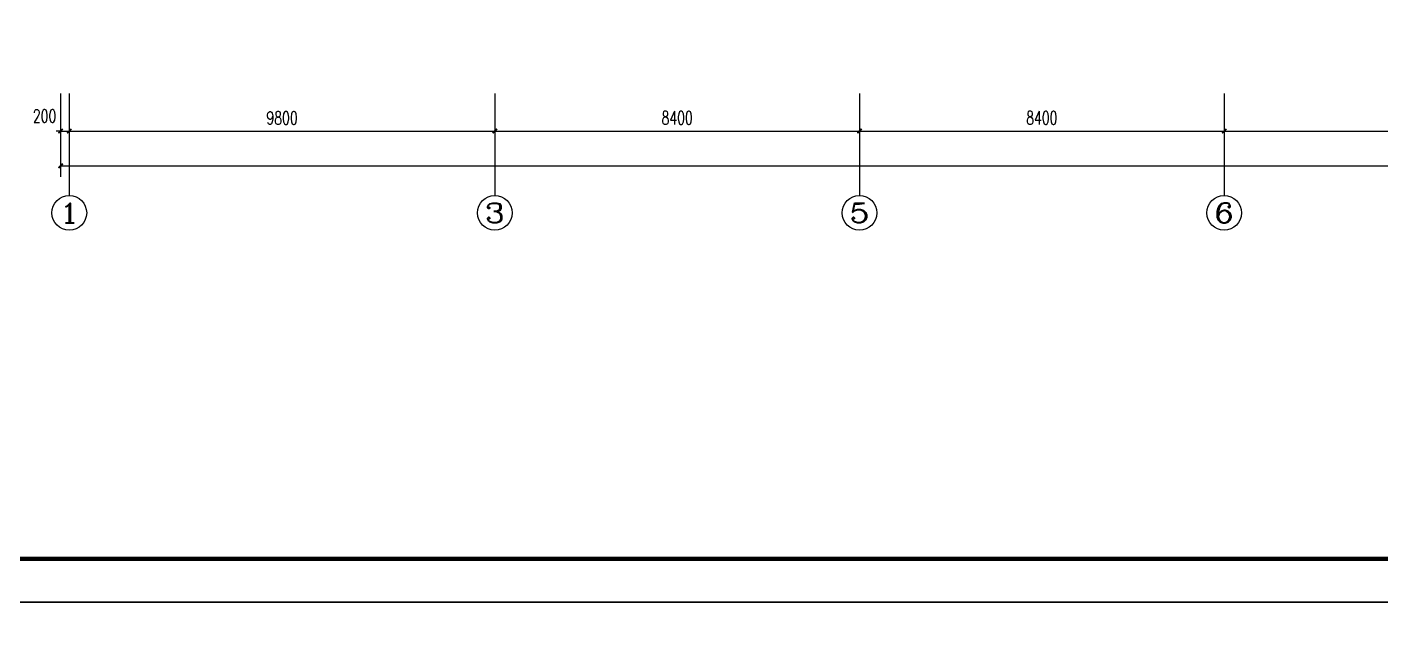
# Model space of a CAD drawing. Extents: x 2166032 to 5302137, y 581493 to 2416206.
# Drawn here: x 2328119 to 2359303, y 1092445 to 1106155 of the extents above; entities that cross this region are included whole.
import ezdxf
from ezdxf.enums import TextEntityAlignment as Align

# ---------------------------------------------------------------- set-up
doc = ezdxf.new("R2010")
doc.units = 0
doc.header["$LTSCALE"] = 1000
doc.header["$MEASUREMENT"] = 0
for name, color, linetype in [('AXIS', 3, 'Continuous'), ('AXIS_TEXT', 7, 'Continuous'), ('PUB_TITLE', 137, 'Continuous')]:
    doc.layers.add(name, color=color, linetype=linetype)
doc.styles.add('_TCH_AXIS', font='complex_.ttf')
doc.styles.add('COMPLEX', font='complex_.ttf')
doc.styles.add('DIM_FONT', font='simplex_.ttf', dxfattribs={"width": 0.7})
doc.dimstyles.new('DIMN', dxfattribs={"dimtxt": 300, "dimasz": 100, "dimexe": 250, "dimexo": 300, "dimgap": 150, "dimtad": 1, "dimdec": 0, "dimzin": 0, "dimdsep": 46, "dimtxsty": 'DIM_FONT', "dimblk": 'ARCHTICK', "dimcen": 0.09, "dimclrt": 7, "dimazin": 2, "dimtfac": 1, "dimtdec": 0, "dimtix": 1, "dimtmove": 2, "dimatfit": 3, "dimldrblk": 'ARCHTICK', "dimfxl": 1, "dimtolj": 1, "dimtzin": 0, "dimarcsym": 0})

# ---------------------------------------------------------------- blocks, each defined once
blk = doc.blocks.new('_ArchTick')
at = {"color": 0, "linetype": 'ByBlock', "const_width": 0.4}
blk.add_lwpolyline([(-0.5, -0.5), (0.5, 0.5)], dxfattribs=at)
blk = doc.blocks.new('*D2298')
at = {"layer": 'AXIS', "color": 0, "lineweight": -2}
for p, q in [((2328892, 1104623), (2328892, 1103512)), ((2329092, 1104623), (2329092, 1103512)), ((2328892, 1103762), (2328792, 1103762)), ((2328892, 1103762), (2329092, 1103762)), ((2329092, 1103762), (2329192, 1103762))]:
    blk.add_line(p, q, dxfattribs=at)
at = {"layer": 'Defpoints', "color": 0}
for p in [(2328892, 1104923), (2329092, 1104923), (2329092, 1103762)]:
    blk.add_point(p, dxfattribs=at)
at = {"layer": 'AXIS', "color": 0, "lineweight": -2, "xscale": 100, "yscale": 100, "zscale": 100}
blk.add_blockref('_ArchTick', (2328892, 1103762), dxfattribs=at)
at = {"layer": 'AXIS', "color": 0, "lineweight": -2, "xscale": 100, "yscale": 100, "zscale": 100, "rotation": 180}
blk.add_blockref('_ArchTick', (2329092, 1103762), dxfattribs=at)
at = {"layer": 'AXIS', "color": 7, "insert": (2328522, 1104107), "char_height": 300, "attachment_point": 5, "style": 'DIM_FONT'}
blk.add_mtext('\\A1;200', dxfattribs=at)
blk = doc.blocks.new('*D2299')
at = {"layer": 'AXIS', "color": 0, "lineweight": -2}
for p, q in [((2329092, 1104623), (2329092, 1103512)), ((2338892, 1104623), (2338892, 1103512)), ((2329092, 1103762), (2338892, 1103762))]:
    blk.add_line(p, q, dxfattribs=at)
at = {"layer": 'Defpoints', "color": 0}
for p in [(2329092, 1104923), (2338892, 1104923), (2338892, 1103762)]:
    blk.add_point(p, dxfattribs=at)
at = {"layer": 'AXIS', "color": 0, "lineweight": -2, "xscale": 100, "yscale": 100, "zscale": 100, "rotation": 180}
blk.add_blockref('_ArchTick', (2329092, 1103762), dxfattribs=at)
at = {"layer": 'AXIS', "color": 0, "lineweight": -2, "xscale": 100, "yscale": 100, "zscale": 100}
blk.add_blockref('_ArchTick', (2338892, 1103762), dxfattribs=at)
at = {"layer": 'AXIS', "color": 7, "insert": (2333992, 1104064), "char_height": 300, "attachment_point": 5, "style": 'DIM_FONT'}
blk.add_mtext('\\A1;9800', dxfattribs=at)
blk = doc.blocks.new('*D2300')
at = {"layer": 'AXIS', "color": 0, "lineweight": -2}
for p, q in [((2338892, 1104623), (2338892, 1103512)), ((2347292, 1104623), (2347292, 1103512)), ((2338892, 1103762), (2347292, 1103762))]:
    blk.add_line(p, q, dxfattribs=at)
at = {"layer": 'Defpoints', "color": 0}
for p in [(2338892, 1104923), (2347292, 1104923), (2347292, 1103762)]:
    blk.add_point(p, dxfattribs=at)
at = {"layer": 'AXIS', "color": 0, "lineweight": -2, "xscale": 100, "yscale": 100, "zscale": 100, "rotation": 180}
blk.add_blockref('_ArchTick', (2338892, 1103762), dxfattribs=at)
at = {"layer": 'AXIS', "color": 0, "lineweight": -2, "xscale": 100, "yscale": 100, "zscale": 100}
blk.add_blockref('_ArchTick', (2347292, 1103762), dxfattribs=at)
at = {"layer": 'AXIS', "color": 7, "insert": (2343092, 1104067), "char_height": 300, "attachment_point": 5, "style": 'DIM_FONT'}
blk.add_mtext('\\A1;8400', dxfattribs=at)
blk = doc.blocks.new('*D2301')
at = {"layer": 'AXIS', "color": 0, "lineweight": -2}
for p, q in [((2347292, 1104623), (2347292, 1103512)), ((2355692, 1104623), (2355692, 1103512)), ((2347292, 1103762), (2355692, 1103762))]:
    blk.add_line(p, q, dxfattribs=at)
at = {"layer": 'Defpoints', "color": 0}
for p in [(2347292, 1104923), (2355692, 1104923), (2355692, 1103762)]:
    blk.add_point(p, dxfattribs=at)
at = {"layer": 'AXIS', "color": 0, "lineweight": -2, "xscale": 100, "yscale": 100, "zscale": 100, "rotation": 180}
blk.add_blockref('_ArchTick', (2347292, 1103762), dxfattribs=at)
at = {"layer": 'AXIS', "color": 0, "lineweight": -2, "xscale": 100, "yscale": 100, "zscale": 100}
blk.add_blockref('_ArchTick', (2355692, 1103762), dxfattribs=at)
at = {"layer": 'AXIS', "color": 7, "insert": (2351492, 1104067), "char_height": 300, "attachment_point": 5, "style": 'DIM_FONT'}
blk.add_mtext('\\A1;8400', dxfattribs=at)
blk = doc.blocks.new('*D2302')
at = {"layer": 'AXIS', "color": 0, "lineweight": -2}
for p, q in [((2355692, 1104623), (2355692, 1103512)), ((2364092, 1104623), (2364092, 1103512)), ((2355692, 1103762), (2364092, 1103762))]:
    blk.add_line(p, q, dxfattribs=at)
at = {"layer": 'Defpoints', "color": 0}
for p in [(2355692, 1104923), (2364092, 1104923), (2364092, 1103762)]:
    blk.add_point(p, dxfattribs=at)
at = {"layer": 'AXIS', "color": 0, "lineweight": -2, "xscale": 100, "yscale": 100, "zscale": 100, "rotation": 180}
blk.add_blockref('_ArchTick', (2355692, 1103762), dxfattribs=at)
at = {"layer": 'AXIS', "color": 0, "lineweight": -2, "xscale": 100, "yscale": 100, "zscale": 100}
blk.add_blockref('_ArchTick', (2364092, 1103762), dxfattribs=at)
at = {"layer": 'AXIS', "color": 7, "insert": (2359892, 1104067), "char_height": 300, "attachment_point": 5, "style": 'DIM_FONT'}
blk.add_mtext('\\A1;8400', dxfattribs=at)
blk = doc.blocks.new('*D2311')
at = {"layer": 'AXIS', "color": 0, "lineweight": -2}
for p, q in [((2328892, 1104323), (2328892, 1102712)), ((2406722, 1104323), (2406722, 1102712)), ((2328892, 1102962), (2406722, 1102962))]:
    blk.add_line(p, q, dxfattribs=at)
at = {"layer": 'Defpoints', "color": 0}
for p in [(2328892, 1104623), (2406722, 1104623), (2406722, 1102962)]:
    blk.add_point(p, dxfattribs=at)
at = {"layer": 'AXIS', "color": 0, "lineweight": -2, "xscale": 100, "yscale": 100, "zscale": 100, "rotation": 180}
blk.add_blockref('_ArchTick', (2328892, 1102962), dxfattribs=at)
at = {"layer": 'AXIS', "color": 0, "lineweight": -2, "xscale": 100, "yscale": 100, "zscale": 100}
blk.add_blockref('_ArchTick', (2406722, 1102962), dxfattribs=at)
at = {"layer": 'AXIS', "color": 7, "insert": (2367807, 1103264), "char_height": 300, "attachment_point": 5, "style": 'DIM_FONT'}
blk.add_mtext('\\A1;77830', dxfattribs=at)
blk = doc.blocks.new('_AXISO')
blk.add_circle((0, 0), 0.5)
at = {"layer": 'AXIS_TEXT', "style": 'COMPLEX', "width": 1.171875}
blk.add_attdef('A', text='', height=0.56, dxfattribs=at).set_placement((-0.25, -0.28), (0.25, -0.28), align=Align.FIT)

msp = doc.modelspace()

# ---------------------------------------------------------------- linework, layer by layer
msp.add_circle((2604640.5, 1020101.3), 438608.5)
at = {"layer": 'AXIS'}
for p, q in [((2329091.8, 1104622.9), (2329091.8, 1102280.2)), ((2338891.8, 1104622.9), (2338891.8, 1102280.2)), ((2347291.8, 1104622.9), (2347291.8, 1102280.2)), ((2355691.8, 1104622.9), (2355691.8, 1102280.2))]:
    msp.add_line(p, q, dxfattribs=at)
at = {"layer": 'PUB_TITLE'}
for points in [[(2313973.2, 1092919.6), (2419073.2, 1092919.6), (2419073.2, 1152319.6), (2313973.2, 1152319.6)], [(2313973.2, 1033519.6), (2419073.2, 1033519.6), (2419073.2, 1092919.6), (2313973.2, 1092919.6)]]:
    msp.add_lwpolyline(points, close=True, dxfattribs=at)
at = {"layer": 'PUB_TITLE', "const_width": 100}
msp.add_lwpolyline([(2316473.2, 1093919.6), (2418073.2, 1093919.6), (2418073.2, 1151319.6), (2316473.2, 1151319.6)], close=True, dxfattribs=at)

# ---------------------------------------------------------------- block references
at = {"layer": 'AXIS'}
ref = msp.add_blockref('_AXISO', (2329091.8, 1101880.2), dxfattribs=dict(at, xscale=800, yscale=800, zscale=800))
ref.add_attrib('A', '1', dxfattribs={"layer": 'AXIS_TEXT', "height": 452.5, "style": '_TCH_AXIS', "width": 1.388087}).set_placement((2328865.5, 1101654), (2329318, 1101654), align=Align.FIT)
ref = msp.add_blockref('_AXISO', (2338891.8, 1101880.2), dxfattribs=dict(at, xscale=800, yscale=800, zscale=800))
ref.add_attrib('A', '3', dxfattribs={"layer": 'AXIS_TEXT', "height": 452.5, "style": '_TCH_AXIS', "width": 1.049113}).set_placement((2338665.5, 1101654), (2339118, 1101654), align=Align.FIT)
ref = msp.add_blockref('_AXISO', (2347291.8, 1101880.2), dxfattribs=dict(at, xscale=800, yscale=800, zscale=800))
ref.add_attrib('A', '5', dxfattribs={"layer": 'AXIS_TEXT', "height": 452.5, "style": '_TCH_AXIS', "width": 1.049113}).set_placement((2347065.5, 1101654), (2347518, 1101654), align=Align.FIT)
ref = msp.add_blockref('_AXISO', (2355691.8, 1101880.2), dxfattribs=dict(at, xscale=800, yscale=800, zscale=800))
ref.add_attrib('A', '6', dxfattribs={"layer": 'AXIS_TEXT', "height": 452.5, "style": '_TCH_AXIS', "width": 1.049113}).set_placement((2355465.5, 1101654), (2355918, 1101654), align=Align.FIT)

# ---------------------------------------------------------------- dimensions: what is measured, and where the dimension line sits
dim = msp.add_linear_dim(base=(2329091.8, 1103762.1), p1=(2328891.8, 1104922.9), p2=(2329091.8, 1104922.9), angle=0, dimstyle='DIMN', dxfattribs=at)
dim.commit()
dim.dimension.update_dxf_attribs({"geometry": '*D2298', "text_midpoint": (2328521.8, 1104107.1), "dimtype": 161})
for p1, p2, distance, picture, middle in [((2329091.8, 1104922.9), (2338891.8, 1104922.9), -1160.8, '*D2299', (2333991.8, 1104063.5)), ((2338891.8, 1104922.9), (2347291.8, 1104922.9), -1160.8, '*D2300', (2343091.8, 1104067)), ((2347291.8, 1104922.9), (2355691.8, 1104922.9), -1160.8, '*D2301', (2351491.8, 1104067)), ((2355691.8, 1104922.9), (2364091.8, 1104922.9), -1160.8, '*D2302', (2359891.8, 1104067)), ((2328891.8, 1104622.9), (2406721.8, 1104622.9), -1660.8, '*D2311', (2367806.8, 1103263.5))]:
    dim = msp.add_aligned_dim(p1=p1, p2=p2, distance=distance, dimstyle='DIMN', dxfattribs=at)
    dim.commit()
    dim.dimension.update_dxf_attribs({"geometry": picture, "text_midpoint": middle})

doc.saveas('drawing.dxf')
